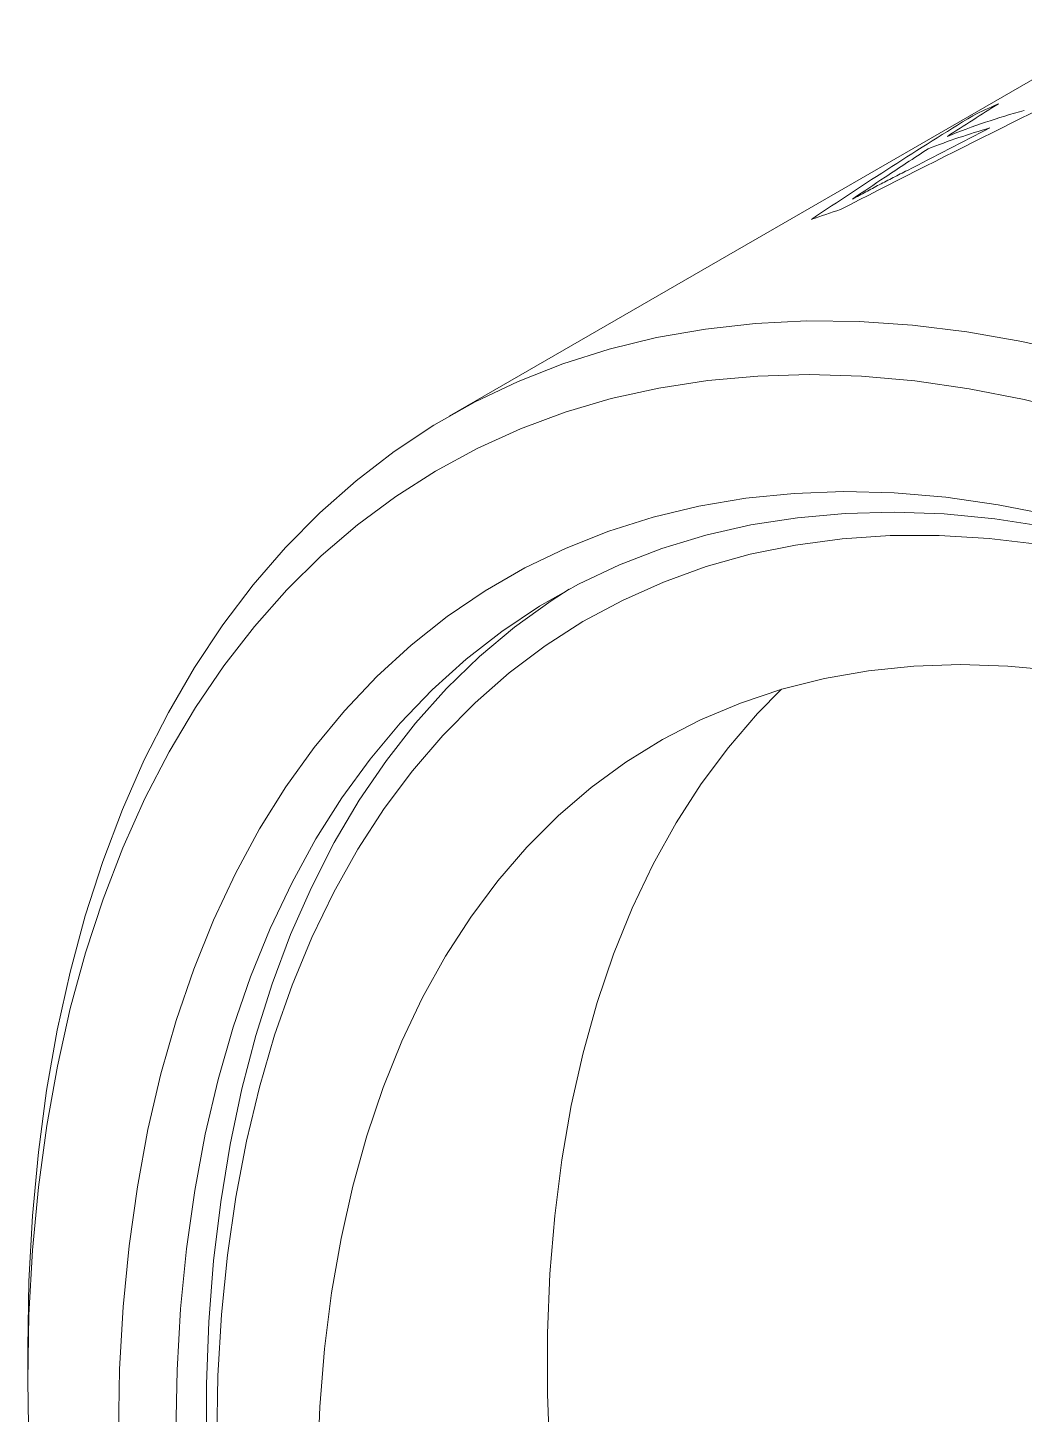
# Model space of a CAD drawing. Header units: millimetres. Extents: x 2 to 278, y 1 to 215.
# Drawn here: x 239.63 to 245.85, y 194.08 to 202.73 of the extents above; entities that cross this region are included whole.
import ezdxf

# ---------------------------------------------------------------- set-up
doc = ezdxf.new("R2010")
doc.units = ezdxf.units.MM

msp = doc.modelspace()

# ---------------------------------------------------------------- linework, layer by layer
at = {"color": 7, "linetype": 'Continuous', "lineweight": 0}
for p, q in [((246.4571, 202.7345), (242.2575, 200.3101)), ((239.6267, 194.4955), (239.6267, 194.2881))]:
    msp.add_line(p, q, dxfattribs=at)
at = {"color": 7, "linetype": 'Continuous', "lineweight": 0, "flags": 128}
for points in [[(239.6267, 194.4955), (239.6341, 194.9115), (239.6562, 195.3183), (239.693, 195.7152), (239.7445, 196.1016), (239.8105, 196.4768), (239.891, 196.8403), (239.9858, 197.1914), (240.0948, 197.5296), (240.2178, 197.8542), (240.3545, 198.1648), (240.5048, 198.4609), (240.6684, 198.7419), (240.8451, 199.0075), (241.0345, 199.2571), (241.2363, 199.4904), (241.4503, 199.7069), (241.676, 199.9064), (241.9131, 200.0884), (242.1612, 200.2528), (242.4199, 200.3992), (242.6887, 200.5273), (242.9673, 200.6371), (243.2552, 200.7282), (243.5518, 200.8005), (243.8567, 200.854), (244.1695, 200.8886), (244.4895, 200.9041), (244.8163, 200.9005), (245.1494, 200.8779), (245.4881, 200.8363), (245.8319, 200.7758), (246.1803, 200.6964)], [(246.1933, 200.3271), (245.8457, 200.4135), (245.5024, 200.4811), (245.1641, 200.5296), (244.8313, 200.5591), (244.5046, 200.5694), (244.1845, 200.5606), (243.8715, 200.5326), (243.5662, 200.4855), (243.2691, 200.4194), (242.9807, 200.3344), (242.7015, 200.2307), (242.4319, 200.1083), (242.1725, 199.9676), (241.9236, 199.8087), (241.6857, 199.6319), (241.4591, 199.4376), (241.2443, 199.226), (241.0416, 198.9975), (240.8514, 198.7526), (240.6739, 198.4915), (240.5095, 198.2147), (240.3584, 197.9228), (240.221, 197.6162), (240.0974, 197.2954), (239.9878, 196.961), (239.8925, 196.6135), (239.8116, 196.2535), (239.7452, 195.8816), (239.6934, 195.4985), (239.6564, 195.1047), (239.6341, 194.7011), (239.6267, 194.2881)], [(240.1925, 193.9615), (240.1999, 194.3608), (240.2221, 194.7508), (240.2592, 195.1309), (240.3109, 195.5002), (240.3773, 195.8582), (240.4582, 196.2043), (240.5534, 196.5377), (240.6629, 196.8579), (240.7863, 197.1643), (240.9235, 197.4564), (241.0742, 197.7336), (241.2382, 197.9955), (241.4151, 198.2415), (241.6047, 198.4713), (241.8065, 198.6843), (242.0203, 198.8803), (242.2457, 199.0588), (242.4821, 199.2196), (242.7293, 199.3623), (242.9868, 199.4868), (243.254, 199.5927), (243.5306, 199.6799), (243.816, 199.7483), (244.1098, 199.7976), (244.4112, 199.8279), (244.72, 199.839), (245.0354, 199.8309), (245.3569, 199.8037), (245.684, 199.7575), (246.016, 199.6922)], [(245.9871, 199.6199), (245.664, 199.6691), (245.3463, 199.6994), (245.0346, 199.7108), (244.7293, 199.7031), (244.4312, 199.6764), (244.1406, 199.6308), (243.8583, 199.5664), (243.5846, 199.4832), (243.3201, 199.3815), (243.0652, 199.2613), (242.8205, 199.123), (242.5863, 198.9667), (242.3631, 198.7928), (242.1514, 198.6016), (241.9514, 198.3935), (241.7636, 198.1687), (241.5882, 197.9277), (241.4258, 197.6711), (241.2764, 197.3991), (241.1404, 197.1124), (241.018, 196.8114), (240.9096, 196.4967), (240.8151, 196.1689), (240.7349, 195.8286), (240.6691, 195.4763), (240.6178, 195.1128), (240.5811, 194.7387), (240.559, 194.3547), (240.5517, 193.9615)], [(245.9464, 199.5096), (245.6282, 199.5471), (245.3158, 199.5655), (245.0098, 199.5647), (244.7107, 199.5448), (244.4191, 199.5058), (244.1356, 199.4477), (243.8606, 199.3706), (243.5948, 199.2748), (243.3386, 199.1604), (243.0924, 199.0275), (242.8568, 198.8765), (242.6322, 198.7077), (242.4191, 198.5213), (242.2177, 198.3176), (242.0285, 198.0972), (241.8519, 197.8604), (241.6881, 197.6076), (241.5376, 197.3394), (241.4005, 197.0561), (241.2771, 196.7584), (241.1678, 196.4468), (241.0725, 196.122), (240.9916, 195.7844), (240.9253, 195.4348), (240.8735, 195.0738), (240.8365, 194.702), (240.8142, 194.3203), (240.8068, 193.9292)], [(240.7429, 193.8708), (240.7429, 194.2687), (240.7576, 194.6576), (240.787, 195.037), (240.8311, 195.4061), (240.8898, 195.7643), (240.9629, 196.1108), (241.0503, 196.4451), (241.152, 196.7666), (241.2675, 197.0746), (241.3969, 197.3687), (241.5398, 197.6482), (241.696, 197.9126), (241.8651, 198.1615), (242.047, 198.3944), (242.2412, 198.611), (242.4473, 198.8107), (242.6651, 198.9932), (242.8941, 199.1582), (243.007, 199.2305)], [(246.048, 198.7221), (245.7451, 198.7505), (245.4482, 198.7597), (245.1579, 198.7497), (244.8749, 198.7206), (244.5997, 198.6725), (244.3329, 198.6054), (244.075, 198.5195), (243.8265, 198.4149), (243.588, 198.2918), (243.3599, 198.1506), (243.1427, 197.9915), (242.9369, 197.8148), (242.7428, 197.6208), (242.5609, 197.4101), (242.3915, 197.1829), (242.235, 196.9398), (242.0916, 196.6813), (241.9618, 196.4079), (241.8457, 196.1201), (241.7436, 195.8186), (241.6557, 195.5039), (241.5822, 195.1767), (241.5232, 194.8377), (241.4788, 194.4875), (241.4492, 194.1268), (241.4344, 193.7565)], [(244.3323, 198.6052), (244.1822, 198.4531), (244, 198.2424), (243.8302, 198.0152), (243.6734, 197.772), (243.5298, 197.5134), (243.3997, 197.2398), (243.2834, 196.9519), (243.1811, 196.6501), (243.093, 196.3352), (243.0193, 196.0077), (242.9602, 195.6684), (242.9158, 195.3179), (242.8861, 194.9569), (242.8712, 194.5862), (242.8712, 194.2065), (242.8861, 193.8187)], [(239.6267, 194.2881), (239.6341, 193.8666)]]:
    msp.add_lwpolyline(points, dxfattribs=at)
at = {"color": 7, "linetype": 'Continuous', "lineweight": 0}
for centre, radius, start, end in [((247.4029, 198.3529), 4.2676, 113.73437, 116.09775), ((247.012, 197.9686), 4.4065, 105.33315, 111.9244), ((246.8456, 197.8737), 4.4055, 105.98955, 111.26799), ((246.0158, 197.3963), 4.4042, 107.39884, 109.85871)]:
    msp.add_arc(centre, radius, start, end, dxfattribs=at)
for points in [[(246.5981, 202.5469), (245.9616, 202.2387), (245.3283, 201.9226), (244.6988, 201.5989)], [(245.6852, 202.2595), (245.5787, 202.1924), (245.4726, 202.1247), (245.3667, 202.0564)], [(244.5197, 201.5385), (244.851, 201.7617), (245.1862, 201.9773), (245.5255, 202.1854)], [(245.1172, 201.8438), (245.2886, 201.9327), (245.4602, 202.021), (245.6321, 202.1088)], [(245.2476, 201.9792), (245.1574, 201.9204), (245.0674, 201.8612), (244.9777, 201.8015)], [(244.9777, 201.8015), (244.9099, 201.7564), (244.8422, 201.711), (244.7746, 201.6654)]]:
    msp.add_open_spline(points, degree=3, dxfattribs=at)
msp.add_open_spline([(244.7746, 201.6654), (244.8019, 201.6801), (244.8567, 201.7096), (244.9419, 201.7544), (245.0287, 201.7992), (245.0877, 201.829), (245.1172, 201.8438)], degree=3, knots=[0, 0, 0, 0, 0.250012, 0.499994, 0.749982, 1, 1, 1, 1], dxfattribs=at)

doc.saveas('drawing.dxf')
